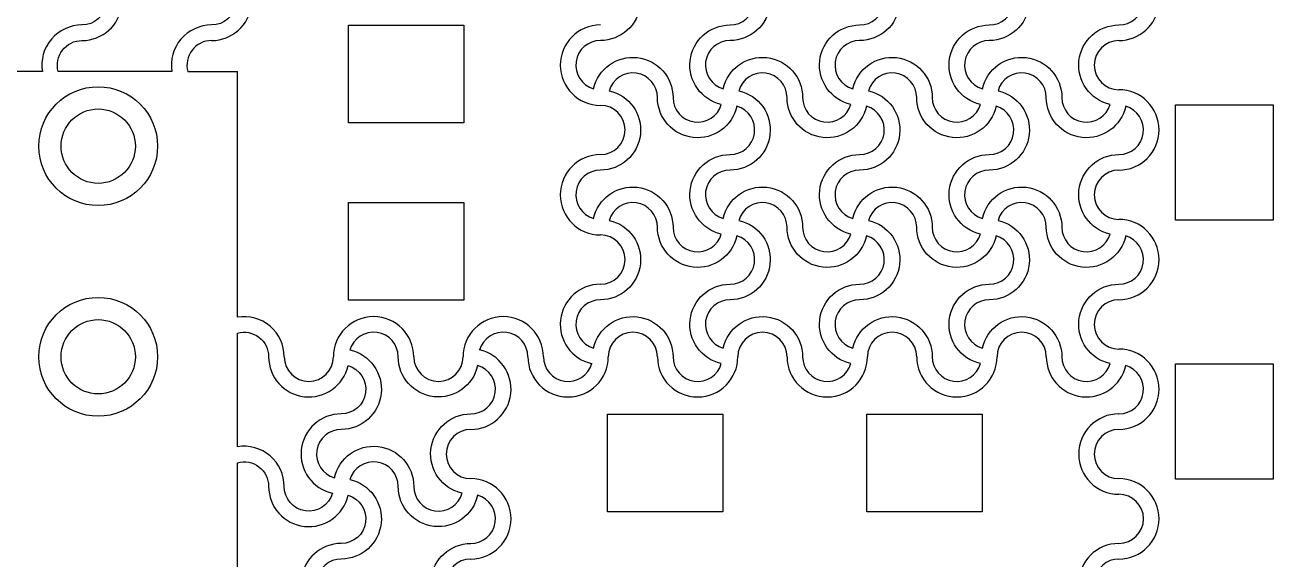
# Model space of a CAD drawing. Header units: millimetres. Extents: x 24 to 345, y 12 to 201.
# Drawn here: x 59.019 to 62.871, y 38.87 to 40.518 of the extents above; entities that cross this region are included whole.
import ezdxf

# ---------------------------------------------------------------- set-up
doc = ezdxf.new("R2010")
doc.units = ezdxf.units.MM
doc.header["$MEASUREMENT"] = 0
doc.layers.add('5th metal (rf+ground)', color=240, linetype='Continuous')

msp = doc.modelspace()

# ---------------------------------------------------------------- linework, layer by layer
at = {"layer": '5th metal (rf+ground)'}
for p in [(59.52198, 40.37421), (59.52198, 40.37421), (59.52198, 40.37421), (59.52198, 40.37421), (59.6753, 39.61659), (59.6753, 39.61659), (59.6753, 39.61659), (59.6753, 39.61659)]:
    msp.add_line(p, (59.6753, 40.37421), dxfattribs=at)
for points in [[(59.1953, 40.51821, 0.4624981), (59.07292, 40.37421), (58.72198, 40.37421, -0.4945431), (58.7953, 40.47021, 0.8959788), (58.82227, 40.71524, -0.8687853), (58.9713, 40.69421, 0.8959788), (59.21633, 40.66724, -0.8687853)], [(59.1953, 40.51821, 0.4624981), (59.07292, 40.37421), (58.72198, 40.37421, -0.4945431), (58.7953, 40.47021, 0.8959788), (58.82227, 40.71524, -0.8687853), (58.9713, 40.69421, 0.8959788), (59.21633, 40.66724, -0.8687853)], [(59.1953, 40.51821, 0.4624981), (59.07292, 40.37421), (58.72198, 40.37421, -0.4945431), (58.7953, 40.47021, 0.8959788), (58.82227, 40.71524, -0.8687853), (58.9713, 40.69421, 0.8959788), (59.21633, 40.66724, -0.8687853)], [(59.1953, 40.51821, 0.4624981), (59.07292, 40.37421), (58.72198, 40.37421, -0.4945431), (58.7953, 40.47021, 0.8959788), (58.82227, 40.71524, -0.8687853), (58.9713, 40.69421, 0.8959788), (59.21633, 40.66724, -0.8687853)], [(59.5953, 40.51821, 0.4624981), (59.47292, 40.37421), (59.12198, 40.37421, -0.4945431), (59.1953, 40.47021, 0.8959788), (59.22227, 40.71524, -0.8687853), (59.3713, 40.69421, 0.8959788), (59.61633, 40.66724, -0.8687853)], [(59.5953, 40.51821, 0.4624981), (59.47292, 40.37421), (59.12198, 40.37421, -0.4945431), (59.1953, 40.47021, 0.8959788), (59.22227, 40.71524, -0.8687853), (59.3713, 40.69421, 0.8959788), (59.61633, 40.66724, -0.8687853)], [(59.5953, 40.51821, 0.4624981), (59.47292, 40.37421), (59.12198, 40.37421, -0.4945431), (59.1953, 40.47021, 0.8959788), (59.22227, 40.71524, -0.8687853), (59.3713, 40.69421, 0.8959788), (59.61633, 40.66724, -0.8687853)], [(59.5953, 40.51821, 0.4624981), (59.47292, 40.37421), (59.12198, 40.37421, -0.4945431), (59.1953, 40.47021, 0.8959788), (59.22227, 40.71524, -0.8687853), (59.3713, 40.69421, 0.8959788), (59.61633, 40.66724, -0.8687853)], [(61.21633, 40.66724, -0.8959788), (60.9713, 40.69421, 0.8687853), (60.82227, 40.71524, -0.8959788), (60.7953, 40.47021, 0.8687853), (60.77427, 40.32118, -0.8959788), (61.0193, 40.29421, 0.8687853), (61.16833, 40.27318, -0.8959788), (61.1953, 40.51821, 0.8687853)], [(61.21633, 40.66724, -0.8959788), (60.9713, 40.69421, 0.8687853), (60.82227, 40.71524, -0.8959788), (60.7953, 40.47021, 0.8687853), (60.77427, 40.32118, -0.8959788), (61.0193, 40.29421, 0.8687853), (61.16833, 40.27318, -0.8959788), (61.1953, 40.51821, 0.8687853)], [(61.21633, 40.66724, -0.8959788), (60.9713, 40.69421, 0.8687853), (60.82227, 40.71524, -0.8959788), (60.7953, 40.47021, 0.8687853), (60.77427, 40.32118, -0.8959788), (61.0193, 40.29421, 0.8687853), (61.16833, 40.27318, -0.8959788), (61.1953, 40.51821, 0.8687853)], [(61.21633, 40.66724, -0.8959788), (60.9713, 40.69421, 0.8687853), (60.82227, 40.71524, -0.8959788), (60.7953, 40.47021, 0.8687853), (60.77427, 40.32118, -0.8959788), (61.0193, 40.29421, 0.8687853), (61.16833, 40.27318, -0.8959788), (61.1953, 40.51821, 0.8687853)], [(61.61633, 40.66724, -0.8959788), (61.3713, 40.69421, 0.8687853), (61.22227, 40.71524, -0.8959788), (61.1953, 40.47021, 0.8687853), (61.17427, 40.32118, -0.8959788), (61.4193, 40.29421, 0.8687853), (61.56833, 40.27318, -0.8959788), (61.5953, 40.51821, 0.8687853)], [(61.61633, 40.66724, -0.8959788), (61.3713, 40.69421, 0.8687853), (61.22227, 40.71524, -0.8959788), (61.1953, 40.47021, 0.8687853), (61.17427, 40.32118, -0.8959788), (61.4193, 40.29421, 0.8687853), (61.56833, 40.27318, -0.8959788), (61.5953, 40.51821, 0.8687853)], [(61.61633, 40.66724, -0.8959788), (61.3713, 40.69421, 0.8687853), (61.22227, 40.71524, -0.8959788), (61.1953, 40.47021, 0.8687853), (61.17427, 40.32118, -0.8959788), (61.4193, 40.29421, 0.8687853), (61.56833, 40.27318, -0.8959788), (61.5953, 40.51821, 0.8687853)], [(61.61633, 40.66724, -0.8959788), (61.3713, 40.69421, 0.8687853), (61.22227, 40.71524, -0.8959788), (61.1953, 40.47021, 0.8687853), (61.17427, 40.32118, -0.8959788), (61.4193, 40.29421, 0.8687853), (61.56833, 40.27318, -0.8959788), (61.5953, 40.51821, 0.8687853)], [(62.01633, 40.66724, -0.8959788), (61.7713, 40.69421, 0.8687853), (61.62227, 40.71524, -0.8959788), (61.5953, 40.47021, 0.8687853), (61.57427, 40.32118, -0.8959788), (61.8193, 40.29421, 0.8687853), (61.96833, 40.27318, -0.8959788), (61.9953, 40.51821, 0.8687853)], [(62.01633, 40.66724, -0.8959788), (61.7713, 40.69421, 0.8687853), (61.62227, 40.71524, -0.8959788), (61.5953, 40.47021, 0.8687853), (61.57427, 40.32118, -0.8959788), (61.8193, 40.29421, 0.8687853), (61.96833, 40.27318, -0.8959788), (61.9953, 40.51821, 0.8687853)], [(62.01633, 40.66724, -0.8959788), (61.7713, 40.69421, 0.8687853), (61.62227, 40.71524, -0.8959788), (61.5953, 40.47021, 0.8687853), (61.57427, 40.32118, -0.8959788), (61.8193, 40.29421, 0.8687853), (61.96833, 40.27318, -0.8959788), (61.9953, 40.51821, 0.8687853)], [(62.01633, 40.66724, -0.8959788), (61.7713, 40.69421, 0.8687853), (61.62227, 40.71524, -0.8959788), (61.5953, 40.47021, 0.8687853), (61.57427, 40.32118, -0.8959788), (61.8193, 40.29421, 0.8687853), (61.96833, 40.27318, -0.8959788), (61.9953, 40.51821, 0.8687853)], [(62.41633, 40.66724, -0.8959788), (62.1713, 40.69421, 0.8687853), (62.02227, 40.71524, -0.8959788), (61.9953, 40.47021, 0.8687853), (61.97427, 40.32118, -0.8959788), (62.2193, 40.29421, 0.8687853), (62.36833, 40.27318, -0.8959788), (62.3953, 40.51821, 0.8687853)], [(62.41633, 40.66724, -0.8959788), (62.1713, 40.69421, 0.8687853), (62.02227, 40.71524, -0.8959788), (61.9953, 40.47021, 0.8687853), (61.97427, 40.32118, -0.8959788), (62.2193, 40.29421, 0.8687853), (62.36833, 40.27318, -0.8959788), (62.3953, 40.51821, 0.8687853)], [(62.41633, 40.66724, -0.8959788), (62.1713, 40.69421, 0.8687853), (62.02227, 40.71524, -0.8959788), (61.9953, 40.47021, 0.8687853), (61.97427, 40.32118, -0.8959788), (62.2193, 40.29421, 0.8687853), (62.36833, 40.27318, -0.8959788), (62.3953, 40.51821, 0.8687853)], [(62.41633, 40.66724, -0.8959788), (62.1713, 40.69421, 0.8687853), (62.02227, 40.71524, -0.8959788), (61.9953, 40.47021, 0.8687853), (61.97427, 40.32118, -0.8959788), (62.2193, 40.29421, 0.8687853), (62.36833, 40.27318, -0.8959788), (62.3953, 40.51821, 0.8687853)], [(61.21633, 40.26724, -0.8959788), (60.9713, 40.29421, 0.8687853), (60.82227, 40.31524, -0.8959788), (60.7953, 40.07021, 0.8687853), (60.77427, 39.92118, -0.8959788), (61.0193, 39.89421, 0.8687853), (61.16833, 39.87318, -0.8959788), (61.1953, 40.11821, 0.8687853)], [(61.21633, 40.26724, -0.8959788), (60.9713, 40.29421, 0.8687853), (60.82227, 40.31524, -0.8959788), (60.7953, 40.07021, 0.8687853), (60.77427, 39.92118, -0.8959788), (61.0193, 39.89421, 0.8687853), (61.16833, 39.87318, -0.8959788), (61.1953, 40.11821, 0.8687853)], [(61.21633, 40.26724, -0.8959788), (60.9713, 40.29421, 0.8687853), (60.82227, 40.31524, -0.8959788), (60.7953, 40.07021, 0.8687853), (60.77427, 39.92118, -0.8959788), (61.0193, 39.89421, 0.8687853), (61.16833, 39.87318, -0.8959788), (61.1953, 40.11821, 0.8687853)], [(61.21633, 40.26724, -0.8959788), (60.9713, 40.29421, 0.8687853), (60.82227, 40.31524, -0.8959788), (60.7953, 40.07021, 0.8687853), (60.77427, 39.92118, -0.8959788), (61.0193, 39.89421, 0.8687853), (61.16833, 39.87318, -0.8959788), (61.1953, 40.11821, 0.8687853)], [(61.61633, 40.26724, -0.8959788), (61.3713, 40.29421, 0.8687853), (61.22227, 40.31524, -0.8959788), (61.1953, 40.07021, 0.8687853), (61.17427, 39.92118, -0.8959788), (61.4193, 39.89421, 0.8687853), (61.56833, 39.87318, -0.8959788), (61.5953, 40.11821, 0.8687853)], [(61.61633, 40.26724, -0.8959788), (61.3713, 40.29421, 0.8687853), (61.22227, 40.31524, -0.8959788), (61.1953, 40.07021, 0.8687853), (61.17427, 39.92118, -0.8959788), (61.4193, 39.89421, 0.8687853), (61.56833, 39.87318, -0.8959788), (61.5953, 40.11821, 0.8687853)], [(61.61633, 40.26724, -0.8959788), (61.3713, 40.29421, 0.8687853), (61.22227, 40.31524, -0.8959788), (61.1953, 40.07021, 0.8687853), (61.17427, 39.92118, -0.8959788), (61.4193, 39.89421, 0.8687853), (61.56833, 39.87318, -0.8959788), (61.5953, 40.11821, 0.8687853)], [(61.61633, 40.26724, -0.8959788), (61.3713, 40.29421, 0.8687853), (61.22227, 40.31524, -0.8959788), (61.1953, 40.07021, 0.8687853), (61.17427, 39.92118, -0.8959788), (61.4193, 39.89421, 0.8687853), (61.56833, 39.87318, -0.8959788), (61.5953, 40.11821, 0.8687853)], [(62.01633, 40.26724, -0.8959788), (61.7713, 40.29421, 0.8687853), (61.62227, 40.31524, -0.8959788), (61.5953, 40.07021, 0.8687853), (61.57427, 39.92118, -0.8959788), (61.8193, 39.89421, 0.8687853), (61.96833, 39.87318, -0.8959788), (61.9953, 40.11821, 0.8687853)], [(62.01633, 40.26724, -0.8959788), (61.7713, 40.29421, 0.8687853), (61.62227, 40.31524, -0.8959788), (61.5953, 40.07021, 0.8687853), (61.57427, 39.92118, -0.8959788), (61.8193, 39.89421, 0.8687853), (61.96833, 39.87318, -0.8959788), (61.9953, 40.11821, 0.8687853)], [(62.01633, 40.26724, -0.8959788), (61.7713, 40.29421, 0.8687853), (61.62227, 40.31524, -0.8959788), (61.5953, 40.07021, 0.8687853), (61.57427, 39.92118, -0.8959788), (61.8193, 39.89421, 0.8687853), (61.96833, 39.87318, -0.8959788), (61.9953, 40.11821, 0.8687853)], [(62.01633, 40.26724, -0.8959788), (61.7713, 40.29421, 0.8687853), (61.62227, 40.31524, -0.8959788), (61.5953, 40.07021, 0.8687853), (61.57427, 39.92118, -0.8959788), (61.8193, 39.89421, 0.8687853), (61.96833, 39.87318, -0.8959788), (61.9953, 40.11821, 0.8687853)], [(62.41633, 40.26724, -0.8959788), (62.1713, 40.29421, 0.8687853), (62.02227, 40.31524, -0.8959788), (61.9953, 40.07021, 0.8687853), (61.97427, 39.92118, -0.8959788), (62.2193, 39.89421, 0.8687853), (62.36833, 39.87318, -0.8959788), (62.3953, 40.11821, 0.8687853)], [(62.41633, 40.26724, -0.8959788), (62.1713, 40.29421, 0.8687853), (62.02227, 40.31524, -0.8959788), (61.9953, 40.07021, 0.8687853), (61.97427, 39.92118, -0.8959788), (62.2193, 39.89421, 0.8687853), (62.36833, 39.87318, -0.8959788), (62.3953, 40.11821, 0.8687853)], [(62.41633, 40.26724, -0.8959788), (62.1713, 40.29421, 0.8687853), (62.02227, 40.31524, -0.8959788), (61.9953, 40.07021, 0.8687853), (61.97427, 39.92118, -0.8959788), (62.2193, 39.89421, 0.8687853), (62.36833, 39.87318, -0.8959788), (62.3953, 40.11821, 0.8687853)], [(62.41633, 40.26724, -0.8959788), (62.1713, 40.29421, 0.8687853), (62.02227, 40.31524, -0.8959788), (61.9953, 40.07021, 0.8687853), (61.97427, 39.92118, -0.8959788), (62.2193, 39.89421, 0.8687853), (62.36833, 39.87318, -0.8959788), (62.3953, 40.11821, 0.8687853)], [(61.21633, 39.86724, -0.8959788), (60.9713, 39.89421, 0.8687853), (60.82227, 39.91524, -0.8959788), (60.7953, 39.67021, 0.8687853), (60.77427, 39.52118, -0.8959788), (61.0193, 39.49421, 0.8687853), (61.16833, 39.47318, -0.8959788), (61.1953, 39.71821, 0.8687853)], [(61.21633, 39.86724, -0.8959788), (60.9713, 39.89421, 0.8687853), (60.82227, 39.91524, -0.8959788), (60.7953, 39.67021, 0.8687853), (60.77427, 39.52118, -0.8959788), (61.0193, 39.49421, 0.8687853), (61.16833, 39.47318, -0.8959788), (61.1953, 39.71821, 0.8687853)], [(61.21633, 39.86724, -0.8959788), (60.9713, 39.89421, 0.8687853), (60.82227, 39.91524, -0.8959788), (60.7953, 39.67021, 0.8687853), (60.77427, 39.52118, -0.8959788), (61.0193, 39.49421, 0.8687853), (61.16833, 39.47318, -0.8959788), (61.1953, 39.71821, 0.8687853)], [(61.21633, 39.86724, -0.8959788), (60.9713, 39.89421, 0.8687853), (60.82227, 39.91524, -0.8959788), (60.7953, 39.67021, 0.8687853), (60.77427, 39.52118, -0.8959788), (61.0193, 39.49421, 0.8687853), (61.16833, 39.47318, -0.8959788), (61.1953, 39.71821, 0.8687853)], [(61.61633, 39.86724, -0.8959788), (61.3713, 39.89421, 0.8687853), (61.22227, 39.91524, -0.8959788), (61.1953, 39.67021, 0.8687853), (61.17427, 39.52118, -0.8959788), (61.4193, 39.49421, 0.8687853), (61.56833, 39.47318, -0.8959788), (61.5953, 39.71821, 0.8687853)], [(61.61633, 39.86724, -0.8959788), (61.3713, 39.89421, 0.8687853), (61.22227, 39.91524, -0.8959788), (61.1953, 39.67021, 0.8687853), (61.17427, 39.52118, -0.8959788), (61.4193, 39.49421, 0.8687853), (61.56833, 39.47318, -0.8959788), (61.5953, 39.71821, 0.8687853)], [(61.61633, 39.86724, -0.8959788), (61.3713, 39.89421, 0.8687853), (61.22227, 39.91524, -0.8959788), (61.1953, 39.67021, 0.8687853), (61.17427, 39.52118, -0.8959788), (61.4193, 39.49421, 0.8687853), (61.56833, 39.47318, -0.8959788), (61.5953, 39.71821, 0.8687853)], [(61.61633, 39.86724, -0.8959788), (61.3713, 39.89421, 0.8687853), (61.22227, 39.91524, -0.8959788), (61.1953, 39.67021, 0.8687853), (61.17427, 39.52118, -0.8959788), (61.4193, 39.49421, 0.8687853), (61.56833, 39.47318, -0.8959788), (61.5953, 39.71821, 0.8687853)], [(62.01633, 39.86724, -0.8959788), (61.7713, 39.89421, 0.8687853), (61.62227, 39.91524, -0.8959788), (61.5953, 39.67021, 0.8687853), (61.57427, 39.52118, -0.8959788), (61.8193, 39.49421, 0.8687853), (61.96833, 39.47318, -0.8959788), (61.9953, 39.71821, 0.8687853)], [(62.01633, 39.86724, -0.8959788), (61.7713, 39.89421, 0.8687853), (61.62227, 39.91524, -0.8959788), (61.5953, 39.67021, 0.8687853), (61.57427, 39.52118, -0.8959788), (61.8193, 39.49421, 0.8687853), (61.96833, 39.47318, -0.8959788), (61.9953, 39.71821, 0.8687853)], [(62.01633, 39.86724, -0.8959788), (61.7713, 39.89421, 0.8687853), (61.62227, 39.91524, -0.8959788), (61.5953, 39.67021, 0.8687853), (61.57427, 39.52118, -0.8959788), (61.8193, 39.49421, 0.8687853), (61.96833, 39.47318, -0.8959788), (61.9953, 39.71821, 0.8687853)], [(62.01633, 39.86724, -0.8959788), (61.7713, 39.89421, 0.8687853), (61.62227, 39.91524, -0.8959788), (61.5953, 39.67021, 0.8687853), (61.57427, 39.52118, -0.8959788), (61.8193, 39.49421, 0.8687853), (61.96833, 39.47318, -0.8959788), (61.9953, 39.71821, 0.8687853)], [(62.41633, 39.86724, -0.8959788), (62.1713, 39.89421, 0.8687853), (62.02227, 39.91524, -0.8959788), (61.9953, 39.67021, 0.8687853), (61.97427, 39.52118, -0.8959788), (62.2193, 39.49421, 0.8687853), (62.36833, 39.47318, -0.8959788), (62.3953, 39.71821, 0.8687853)], [(62.41633, 39.86724, -0.8959788), (62.1713, 39.89421, 0.8687853), (62.02227, 39.91524, -0.8959788), (61.9953, 39.67021, 0.8687853), (61.97427, 39.52118, -0.8959788), (62.2193, 39.49421, 0.8687853), (62.36833, 39.47318, -0.8959788), (62.3953, 39.71821, 0.8687853)], [(62.41633, 39.86724, -0.8959788), (62.1713, 39.89421, 0.8687853), (62.02227, 39.91524, -0.8959788), (61.9953, 39.67021, 0.8687853), (61.97427, 39.52118, -0.8959788), (62.2193, 39.49421, 0.8687853), (62.36833, 39.47318, -0.8959788), (62.3953, 39.71821, 0.8687853)], [(62.41633, 39.86724, -0.8959788), (62.1713, 39.89421, 0.8687853), (62.02227, 39.91524, -0.8959788), (61.9953, 39.67021, 0.8687853), (61.97427, 39.52118, -0.8959788), (62.2193, 39.49421, 0.8687853), (62.36833, 39.47318, -0.8959788), (62.3953, 39.71821, 0.8687853)], [(59.8193, 39.09421, 0.4624981), (59.6753, 39.21659), (59.6753, 39.56753, -0.4945431), (59.7713, 39.49421, 0.8959788), (60.01633, 39.46724, -0.8687853), (59.9953, 39.31821, 0.8959788), (59.96833, 39.07318, -0.8687853)], [(59.8193, 39.09421, 0.4624981), (59.6753, 39.21659), (59.6753, 39.56753, -0.4945431), (59.7713, 39.49421, 0.8959788), (60.01633, 39.46724, -0.8687853), (59.9953, 39.31821, 0.8959788), (59.96833, 39.07318, -0.8687853)], [(59.8193, 39.09421, 0.4624981), (59.6753, 39.21659), (59.6753, 39.56753, -0.4945431), (59.7713, 39.49421, 0.8959788), (60.01633, 39.46724, -0.8687853), (59.9953, 39.31821, 0.8959788), (59.96833, 39.07318, -0.8687853)], [(59.8193, 39.09421, 0.4624981), (59.6753, 39.21659), (59.6753, 39.56753, -0.4945431), (59.7713, 39.49421, 0.8959788), (60.01633, 39.46724, -0.8687853), (59.9953, 39.31821, 0.8959788), (59.96833, 39.07318, -0.8687853)], [(60.41633, 39.46724, -0.8959788), (60.1713, 39.49421, 0.8687853), (60.02227, 39.51524, -0.8959788), (59.9953, 39.27021, 0.8687853), (59.97427, 39.12118, -0.8959788), (60.2193, 39.09421, 0.8687853), (60.36833, 39.07318, -0.8959788), (60.3953, 39.31821, 0.8687853)], [(60.41633, 39.46724, -0.8959788), (60.1713, 39.49421, 0.8687853), (60.02227, 39.51524, -0.8959788), (59.9953, 39.27021, 0.8687853), (59.97427, 39.12118, -0.8959788), (60.2193, 39.09421, 0.8687853), (60.36833, 39.07318, -0.8959788), (60.3953, 39.31821, 0.8687853)], [(60.41633, 39.46724, -0.8959788), (60.1713, 39.49421, 0.8687853), (60.02227, 39.51524, -0.8959788), (59.9953, 39.27021, 0.8687853), (59.97427, 39.12118, -0.8959788), (60.2193, 39.09421, 0.8687853), (60.36833, 39.07318, -0.8959788), (60.3953, 39.31821, 0.8687853)], [(60.41633, 39.46724, -0.8959788), (60.1713, 39.49421, 0.8687853), (60.02227, 39.51524, -0.8959788), (59.9953, 39.27021, 0.8687853), (59.97427, 39.12118, -0.8959788), (60.2193, 39.09421, 0.8687853), (60.36833, 39.07318, -0.8959788), (60.3953, 39.31821, 0.8687853)], [(59.8193, 38.69421, 0.4624981), (59.6753, 38.81659), (59.6753, 39.16753, -0.4945431), (59.7713, 39.09421, 0.8959788), (60.01633, 39.06724, -0.8687853), (59.9953, 38.91821, 0.8959788), (59.96833, 38.67318, -0.8687853)], [(59.8193, 38.69421, 0.4624981), (59.6753, 38.81659), (59.6753, 39.16753, -0.4945431), (59.7713, 39.09421, 0.8959788), (60.01633, 39.06724, -0.8687853), (59.9953, 38.91821, 0.8959788), (59.96833, 38.67318, -0.8687853)], [(59.8193, 38.69421, 0.4624981), (59.6753, 38.81659), (59.6753, 39.16753, -0.4945431), (59.7713, 39.09421, 0.8959788), (60.01633, 39.06724, -0.8687853), (59.9953, 38.91821, 0.8959788), (59.96833, 38.67318, -0.8687853)], [(59.8193, 38.69421, 0.4624981), (59.6753, 38.81659), (59.6753, 39.16753, -0.4945431), (59.7713, 39.09421, 0.8959788), (60.01633, 39.06724, -0.8687853), (59.9953, 38.91821, 0.8959788), (59.96833, 38.67318, -0.8687853)], [(60.41633, 39.06724, -0.8959788), (60.1713, 39.09421, 0.8687853), (60.02227, 39.11524, -0.8959788), (59.9953, 38.87021, 0.8687853), (59.97427, 38.72118, -0.8959788), (60.2193, 38.69421, 0.8687853), (60.36833, 38.67318, -0.8959788), (60.3953, 38.91821, 0.8687853)], [(60.41633, 39.06724, -0.8959788), (60.1713, 39.09421, 0.8687853), (60.02227, 39.11524, -0.8959788), (59.9953, 38.87021, 0.8687853), (59.97427, 38.72118, -0.8959788), (60.2193, 38.69421, 0.8687853), (60.36833, 38.67318, -0.8959788), (60.3953, 38.91821, 0.8687853)], [(60.41633, 39.06724, -0.8959788), (60.1713, 39.09421, 0.8687853), (60.02227, 39.11524, -0.8959788), (59.9953, 38.87021, 0.8687853), (59.97427, 38.72118, -0.8959788), (60.2193, 38.69421, 0.8687853), (60.36833, 38.67318, -0.8959788), (60.3953, 38.91821, 0.8687853)], [(60.41633, 39.06724, -0.8959788), (60.1713, 39.09421, 0.8687853), (60.02227, 39.11524, -0.8959788), (59.9953, 38.87021, 0.8687853), (59.97427, 38.72118, -0.8959788), (60.2193, 38.69421, 0.8687853), (60.36833, 38.67318, -0.8959788), (60.3953, 38.91821, 0.8687853)]]:
    msp.add_lwpolyline(points, format="xyb", close=True, dxfattribs=at)
for points in [[(60.0173, 40.51721), (60.3733, 40.51721), (60.3733, 40.21621), (60.0173, 40.21621)], [(60.0173, 40.51721), (60.3733, 40.51721), (60.3733, 40.21621), (60.0173, 40.21621)], [(60.0173, 40.51721), (60.3733, 40.51721), (60.3733, 40.21621), (60.0173, 40.21621)], [(60.0173, 40.51721), (60.3733, 40.51721), (60.3733, 40.21621), (60.0173, 40.21621)], [(62.57005, 40.27221), (62.87105, 40.27221), (62.87105, 39.91621), (62.57005, 39.91621)], [(62.57005, 40.27221), (62.87105, 40.27221), (62.87105, 39.91621), (62.57005, 39.91621)], [(62.57005, 40.27221), (62.87105, 40.27221), (62.87105, 39.91621), (62.57005, 39.91621)], [(62.57005, 40.27221), (62.87105, 40.27221), (62.87105, 39.91621), (62.57005, 39.91621)], [(60.0173, 39.96996), (60.3733, 39.96996), (60.3733, 39.66896), (60.0173, 39.66896)], [(60.0173, 39.96996), (60.3733, 39.96996), (60.3733, 39.66896), (60.0173, 39.66896)], [(60.0173, 39.96996), (60.3733, 39.96996), (60.3733, 39.66896), (60.0173, 39.66896)], [(60.0173, 39.96996), (60.3733, 39.96996), (60.3733, 39.66896), (60.0173, 39.66896)], [(62.57005, 39.47221), (62.87105, 39.47221), (62.87105, 39.11621), (62.57005, 39.11621)], [(62.57005, 39.47221), (62.87105, 39.47221), (62.87105, 39.11621), (62.57005, 39.11621)], [(62.57005, 39.47221), (62.87105, 39.47221), (62.87105, 39.11621), (62.57005, 39.11621)], [(62.57005, 39.47221), (62.87105, 39.47221), (62.87105, 39.11621), (62.57005, 39.11621)], [(60.8173, 39.31721), (61.1733, 39.31721), (61.1733, 39.01621), (60.8173, 39.01621)], [(60.8173, 39.31721), (61.1733, 39.31721), (61.1733, 39.01621), (60.8173, 39.01621)], [(60.8173, 39.31721), (61.1733, 39.31721), (61.1733, 39.01621), (60.8173, 39.01621)], [(60.8173, 39.31721), (61.1733, 39.31721), (61.1733, 39.01621), (60.8173, 39.01621)], [(61.6173, 39.31721), (61.9733, 39.31721), (61.9733, 39.01621), (61.6173, 39.01621)], [(61.6173, 39.31721), (61.9733, 39.31721), (61.9733, 39.01621), (61.6173, 39.01621)], [(61.6173, 39.31721), (61.9733, 39.31721), (61.9733, 39.01621), (61.6173, 39.01621)], [(61.6173, 39.31721), (61.9733, 39.31721), (61.9733, 39.01621), (61.6173, 39.01621)]]:
    msp.add_lwpolyline(points, close=True, dxfattribs=at)
for centre, radius in [((59.2453, 40.14421), 0.18331), ((59.2453, 40.14421), 0.18331), ((59.2453, 40.14421), 0.18331), ((59.2453, 40.14421), 0.18331), ((59.2453, 40.14421), 0.11471), ((59.2453, 40.14421), 0.11471), ((59.2453, 40.14421), 0.11471), ((59.2453, 40.14421), 0.11471), ((59.2453, 39.49421), 0.18331), ((59.2453, 39.49421), 0.18331), ((59.2453, 39.49421), 0.18331), ((59.2453, 39.49421), 0.18331), ((59.2453, 39.49421), 0.11471), ((59.2453, 39.49421), 0.11471), ((59.2453, 39.49421), 0.11471), ((59.2453, 39.49421), 0.11471)]:
    msp.add_circle(centre, radius, dxfattribs=at)
for centre, radius, start, end in [((59.5953, 40.59421), 0.124, 270, 77.43866), ((59.5953, 40.59421), 0.124, 270, 77.43866), ((59.5953, 40.59421), 0.124, 270, 77.43866), ((59.5953, 40.59421), 0.124, 270, 77.43866), ((62.3953, 40.59421), 0.124, 270, 77.43866), ((62.3953, 40.59421), 0.124, 270, 77.43866), ((62.3953, 40.59421), 0.124, 270, 77.43866), ((62.3953, 40.59421), 0.124, 270, 77.43866), ((60.7953, 40.39421), 0.124, 90, 270), ((60.7953, 40.39421), 0.124, 90, 270), ((60.7953, 40.39421), 0.124, 90, 270), ((60.7953, 40.39421), 0.124, 90, 270), ((59.5953, 40.39421), 0.076, 90, 195.25752), ((59.5953, 40.39421), 0.076, 90, 195.25752), ((59.5953, 40.39421), 0.076, 90, 195.25752), ((59.5953, 40.39421), 0.076, 90, 195.25752), ((62.3953, 40.39421), 0.076, 90, 270), ((62.3953, 40.39421), 0.076, 90, 270), ((62.3953, 40.39421), 0.076, 90, 270), ((62.3953, 40.39421), 0.076, 90, 270), ((62.3953, 40.19421), 0.124, 270, 90), ((62.3953, 40.19421), 0.124, 270, 90), ((62.3953, 40.19421), 0.124, 270, 90), ((62.3953, 40.19421), 0.124, 270, 90), ((60.7953, 40.19421), 0.076, 270, 90), ((60.7953, 40.19421), 0.076, 270, 90), ((60.7953, 40.19421), 0.076, 270, 90), ((60.7953, 40.19421), 0.076, 270, 90), ((60.7953, 39.99421), 0.124, 90, 270), ((60.7953, 39.99421), 0.124, 90, 270), ((60.7953, 39.99421), 0.124, 90, 270), ((60.7953, 39.99421), 0.124, 90, 270), ((62.3953, 39.99421), 0.076, 90, 270), ((62.3953, 39.99421), 0.076, 90, 270), ((62.3953, 39.99421), 0.076, 90, 270), ((62.3953, 39.99421), 0.076, 90, 270), ((62.3953, 39.79421), 0.124, 270, 90), ((62.3953, 39.79421), 0.124, 270, 90), ((62.3953, 39.79421), 0.124, 270, 90), ((62.3953, 39.79421), 0.124, 270, 90), ((60.7953, 39.79421), 0.076, 270, 90), ((60.7953, 39.79421), 0.076, 270, 90), ((60.7953, 39.79421), 0.076, 270, 90), ((60.7953, 39.79421), 0.076, 270, 90), ((60.7953, 39.59421), 0.124, 90, 257.43866), ((60.7953, 39.59421), 0.124, 90, 257.43866), ((60.7953, 39.59421), 0.124, 90, 257.43866), ((60.7953, 39.59421), 0.124, 90, 257.43866), ((62.3953, 39.59421), 0.076, 90, 270), ((62.3953, 39.59421), 0.076, 90, 270), ((62.3953, 39.59421), 0.076, 90, 270), ((62.3953, 39.59421), 0.076, 90, 270), ((59.6953, 39.49421), 0.124, 0, 99.2818), ((59.6953, 39.49421), 0.124, 0, 99.2818), ((59.6953, 39.49421), 0.124, 0, 99.2818), ((59.6953, 39.49421), 0.124, 0, 99.2818), ((60.0953, 39.49421), 0.124, 0, 180), ((60.0953, 39.49421), 0.124, 0, 180), ((60.0953, 39.49421), 0.124, 0, 180), ((60.0953, 39.49421), 0.124, 0, 180), ((60.4953, 39.49421), 0.124, 0, 180), ((60.4953, 39.49421), 0.124, 0, 180), ((60.4953, 39.49421), 0.124, 0, 180), ((60.4953, 39.49421), 0.124, 0, 180), ((60.4953, 39.49421), 0.076, 360, 163.93453), ((60.4953, 39.49421), 0.076, 360, 163.93453), ((60.4953, 39.49421), 0.076, 360, 163.93453), ((60.4953, 39.49421), 0.076, 360, 163.93453), ((60.8953, 39.49421), 0.076, 0, 180), ((60.8953, 39.49421), 0.076, 0, 180), ((60.8953, 39.49421), 0.076, 0, 180), ((60.8953, 39.49421), 0.076, 0, 180), ((61.2953, 39.49421), 0.076, 0, 180), ((61.2953, 39.49421), 0.076, 0, 180), ((61.2953, 39.49421), 0.076, 0, 180), ((61.2953, 39.49421), 0.076, 0, 180), ((61.6953, 39.49421), 0.076, 0, 180), ((61.6953, 39.49421), 0.076, 0, 180), ((61.6953, 39.49421), 0.076, 0, 180), ((61.6953, 39.49421), 0.076, 0, 180), ((62.0953, 39.49421), 0.076, 0, 180), ((62.0953, 39.49421), 0.076, 0, 180), ((62.0953, 39.49421), 0.076, 0, 180), ((62.0953, 39.49421), 0.076, 0, 180), ((59.8953, 39.49421), 0.076, 180, 0), ((59.8953, 39.49421), 0.076, 180, 0), ((59.8953, 39.49421), 0.076, 180, 0), ((59.8953, 39.49421), 0.076, 180, 0), ((60.2953, 39.49421), 0.076, 180, 0), ((60.2953, 39.49421), 0.076, 180, 0), ((60.2953, 39.49421), 0.076, 180, 0), ((60.2953, 39.49421), 0.076, 180, 0), ((60.3953, 39.39421), 0.124, 270, 77.43866), ((60.3953, 39.39421), 0.124, 270, 77.43866), ((60.3953, 39.39421), 0.124, 270, 77.43866), ((60.3953, 39.39421), 0.124, 270, 77.43866), ((60.6953, 39.49421), 0.124, 180, 0), ((60.6953, 39.49421), 0.124, 180, 0), ((60.6953, 39.49421), 0.124, 180, 0), ((60.6953, 39.49421), 0.124, 180, 0), ((60.6953, 39.49421), 0.076, 180, 343.93453), ((60.6953, 39.49421), 0.076, 180, 343.93453), ((60.6953, 39.49421), 0.076, 180, 343.93453), ((60.6953, 39.49421), 0.076, 180, 343.93453), ((61.0953, 39.49421), 0.124, 180, 0), ((61.0953, 39.49421), 0.124, 180, 0), ((61.0953, 39.49421), 0.124, 180, 0), ((61.0953, 39.49421), 0.124, 180, 0), ((61.4953, 39.49421), 0.124, 180, 0), ((61.4953, 39.49421), 0.124, 180, 0), ((61.4953, 39.49421), 0.124, 180, 0), ((61.4953, 39.49421), 0.124, 180, 0), ((61.8953, 39.49421), 0.124, 180, 0), ((61.8953, 39.49421), 0.124, 180, 0), ((61.8953, 39.49421), 0.124, 180, 0), ((61.8953, 39.49421), 0.124, 180, 0), ((62.2953, 39.49421), 0.124, 180, 347.43866), ((62.2953, 39.49421), 0.124, 180, 347.43866), ((62.2953, 39.49421), 0.124, 180, 347.43866), ((62.2953, 39.49421), 0.124, 180, 347.43866), ((62.3953, 39.39421), 0.124, 270, 90), ((62.3953, 39.39421), 0.124, 270, 90), ((62.3953, 39.39421), 0.124, 270, 90), ((62.3953, 39.39421), 0.124, 270, 90), ((62.3953, 39.39421), 0.076, 270, 73.93453), ((62.3953, 39.39421), 0.076, 270, 73.93453), ((62.3953, 39.39421), 0.076, 270, 73.93453), ((62.3953, 39.39421), 0.076, 270, 73.93453), ((62.3953, 39.19421), 0.124, 90, 270), ((62.3953, 39.19421), 0.124, 90, 270), ((62.3953, 39.19421), 0.124, 90, 270), ((62.3953, 39.19421), 0.124, 90, 270), ((60.3953, 39.19421), 0.076, 90, 270), ((60.3953, 39.19421), 0.076, 90, 270), ((60.3953, 39.19421), 0.076, 90, 270), ((60.3953, 39.19421), 0.076, 90, 270), ((62.3953, 39.19421), 0.076, 90, 270), ((62.3953, 39.19421), 0.076, 90, 270), ((62.3953, 39.19421), 0.076, 90, 270), ((62.3953, 39.19421), 0.076, 90, 270), ((60.3953, 38.99421), 0.124, 270, 90), ((60.3953, 38.99421), 0.124, 270, 90), ((60.3953, 38.99421), 0.124, 270, 90), ((60.3953, 38.99421), 0.124, 270, 90), ((62.3953, 38.99421), 0.124, 270, 90), ((62.3953, 38.99421), 0.124, 270, 90), ((62.3953, 38.99421), 0.124, 270, 90), ((62.3953, 38.99421), 0.124, 270, 90), ((62.3953, 38.99421), 0.076, 270, 90), ((62.3953, 38.99421), 0.076, 270, 90), ((62.3953, 38.99421), 0.076, 270, 90), ((62.3953, 38.99421), 0.076, 270, 90), ((62.3953, 38.79421), 0.124, 90, 270), ((62.3953, 38.79421), 0.124, 90, 270), ((62.3953, 38.79421), 0.124, 90, 270), ((62.3953, 38.79421), 0.124, 90, 270), ((60.3953, 38.79421), 0.076, 90, 270), ((60.3953, 38.79421), 0.076, 90, 270), ((60.3953, 38.79421), 0.076, 90, 270), ((60.3953, 38.79421), 0.076, 90, 270), ((62.3953, 38.79421), 0.076, 90, 253.93453), ((62.3953, 38.79421), 0.076, 90, 253.93453), ((62.3953, 38.79421), 0.076, 90, 253.93453), ((62.3953, 38.79421), 0.076, 90, 253.93453)]:
    msp.add_arc(centre, radius, start, end, dxfattribs=at)

doc.saveas('drawing.dxf')
